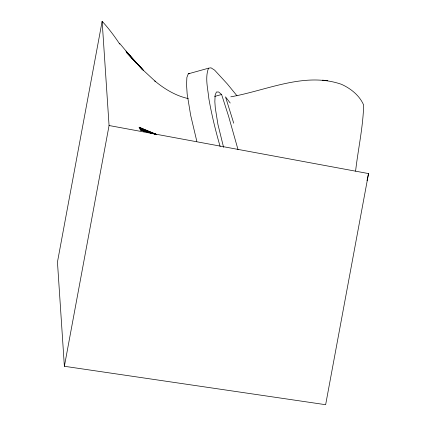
<?xml version="1.0" encoding="UTF-8"?>
<svg xmlns="http://www.w3.org/2000/svg" width="426" height="426" viewBox="0 0 426 426"><rect width="100%" height="100%" fill="white"/><g stroke="black" fill="none" stroke-linecap="round" stroke-linejoin="round"><path stroke-width="0.64" d="M355.588 171.13C358.117 149.111 363.064 127.273 363.66 105.078C359.624 95.562 350.704 88.427 341.37 84.279C304.739 71.568 266.671 90.53 230.812 96.814M102.144 21.3L57.457 262.059L64.379 366.28L325.64 404.7L368.543 173.574L109.067 125.521L102.144 21.3C108.651 28.377 114.44 36.082 119.727 44.107M64.379 366.28L109.067 125.521M367.02 180.693L368.543 173.574M236.973 95.786L227.34 83.959L214.635 70.146L210.992 67.819L208.506 68.203L188.244 73.842L186.87 77.495L186.561 84.987L187.168 94.071L190.651 115.249L196.839 141.379M208.506 68.203C204.842 77.862 207.888 88.64 208.846 98.582C211.679 114.77 215.561 130.761 220.146 146.539M214.64 96.436L221.6 94.497L228.549 116.122L238.038 149.664M188.244 73.842L189.49 73.655M322.466 80.147L327.78 80.69M188.223 98.582C175.746 95.839 164.574 89.061 154.83 80.988L155.277 81.345L143.12 70.066L126.735 52.675L143.509 70.466L126.474 52.047L142.699 69.8L125.899 51.024M156.805 134.419L140.468 130.127L152.311 133.508M156.097 134.35L139.973 129.259L154.132 133.961M156.022 134.339L139.494 128.29L154.697 134.009M156.555 134.483L139.03 127.225L156.448 134.515M221.6 94.497L218.639 91.995L216.445 91.995L215.141 95.035L214.842 101.644L215.29 107.991L217.931 124.413L223.581 147.359M133.615 60.087L119.631 43.34M134.898 61.6L136.645 63.65M230.216 103.023L225.514 96.856L233.725 123.189"/></g></svg>
